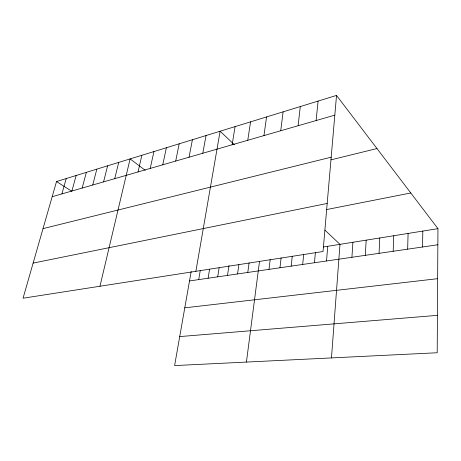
<?xml version="1.0" encoding="UTF-8"?>
<svg xmlns="http://www.w3.org/2000/svg" width="461" height="461" viewBox="0 0 461 461"><rect width="100%" height="100%" fill="white"/><g stroke="black" fill="none" stroke-linecap="round" stroke-linejoin="round"><path stroke-width="0.69" d="M336.524 95.415L323.034 251.522L23.05 298.215L56.53 181.53L336.524 95.415L437.95 228.656L437.195 352.751L174.604 365.585L191.188 271.46M422.547 246.998L422.818 231.076M407.657 249.171L408.083 233.433M393.164 251.28L393.746 235.732M379.051 253.337L379.778 237.968M365.308 255.336L366.172 240.146M351.922 257.29L352.907 242.267M331.471 357.915L339.982 244.342L324.97 230.172M326.515 260.989L327.742 246.301M314.46 262.747L315.41 252.363M302.687 264.458L303.713 254.19M316.125 120.546L318.078 101.092M291.191 266.135L292.262 256.178M279.96 267.772L281.101 257.912M298.106 125.744L300.29 106.56M268.994 269.368L270.186 259.612M280.726 130.757L283.123 111.839M246.428 362.075L259.526 261.272M247.788 272.457L249.096 262.897M263.963 135.597L266.556 116.933M237.536 273.949L238.867 264.7M247.77 140.265L250.548 121.86M227.509 275.413L228.996 265.548M217.701 276.842L219.131 267.772M232.125 144.783L235.07 126.619M208.107 278.237L209.576 269.259M198.708 279.608L200.224 270.711M195.873 271.316L220.104 131.224L234.344 144.656M202.8 153.248L206.038 135.546M189.039 157.218L192.41 139.741M175.704 161.068L179.196 143.803M162.768 164.796L166.375 147.745M150.223 168.415L153.928 151.571M138.046 171.93L141.85 155.288M99.968 286.241L130.117 158.895L145.232 170.328M114.737 178.661L118.713 162.405M103.575 181.882L107.626 165.816M92.724 185.011L96.845 169.129M82.167 188.059L86.357 172.356M71.899 191.021L76.146 175.497M61.907 193.902L66.211 178.551M52.174 196.714L334.819 115.146M43.017 228.627L331.188 157.184M330.923 159.858L376.977 148.557M33.123 263.104L327.189 203.445M326.336 209.611L410.791 192.98M323.524 246.975L437.95 228.656M189.517 280.945L437.852 244.768M184.78 307.833L437.645 278.68M179.709 336.588L437.42 315.347M56.53 181.53L71.651 191.206"/></g></svg>
